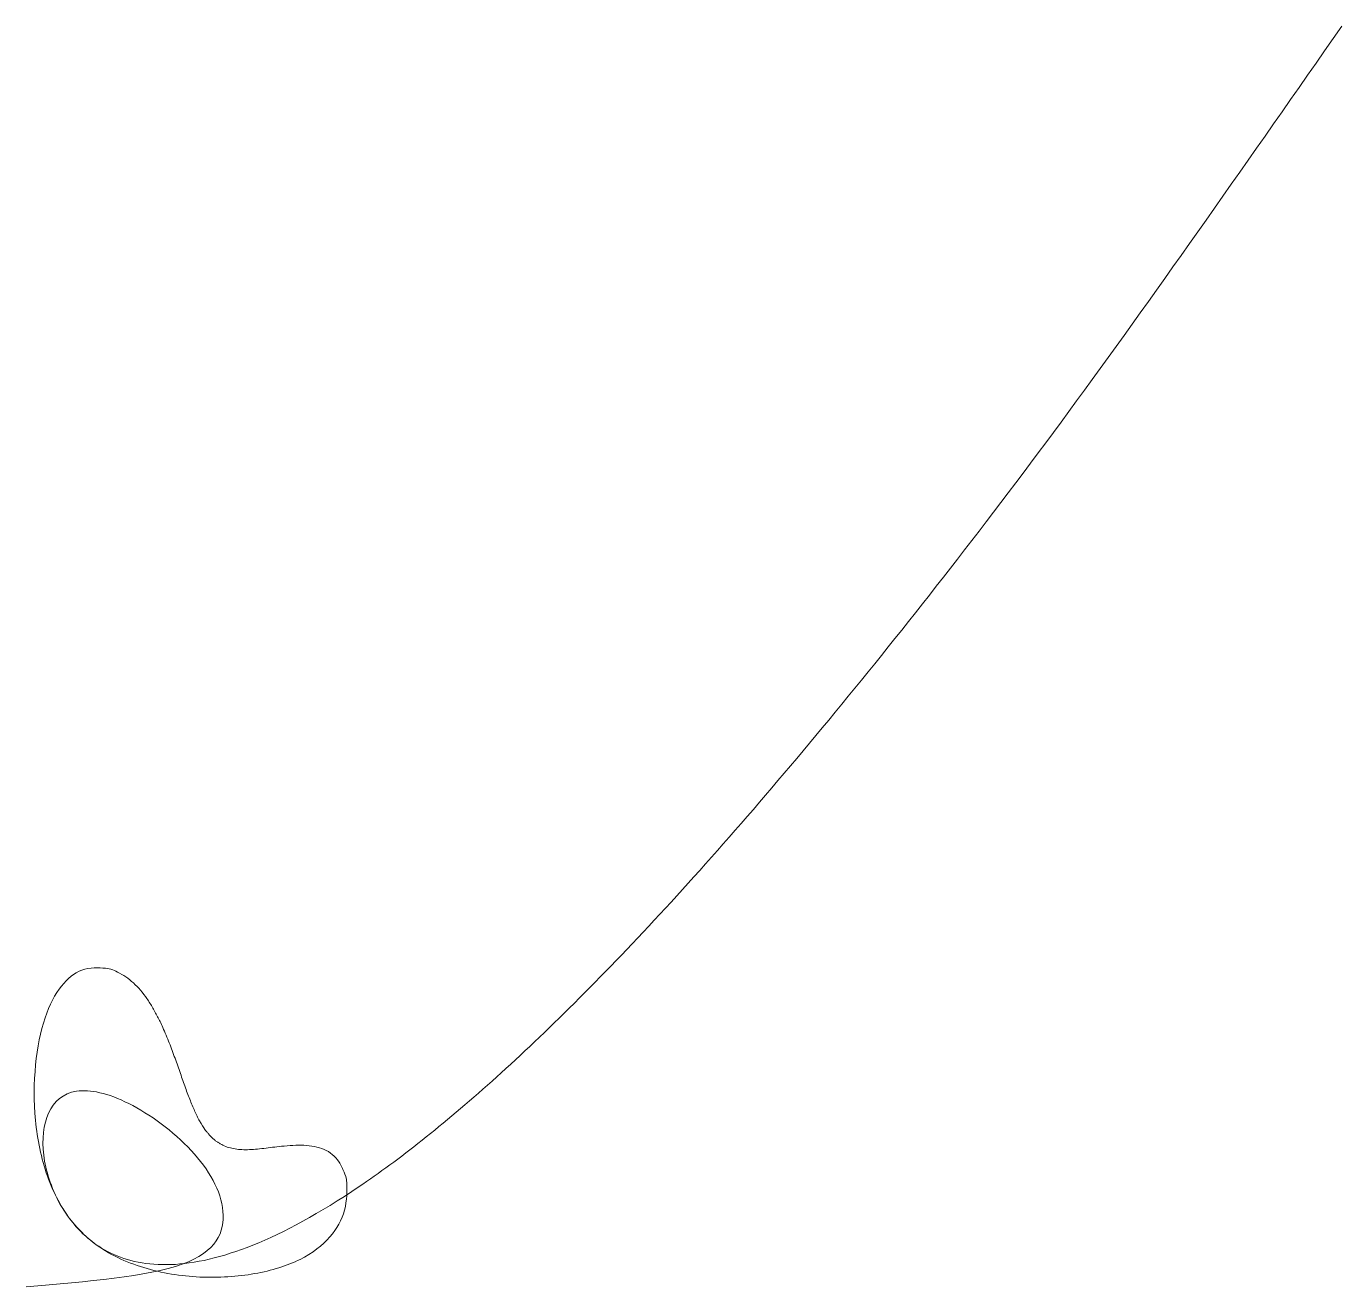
# Model space of a CAD drawing. Extents: x 35 to 355, y 885 to 1192.
import ezdxf

# ---------------------------------------------------------------- set-up
doc = ezdxf.new("R2010")
doc.units = 0
doc.layers.get('0').update_dxf_attribs({"lineweight": 9, "true_color": 0xffffff})
doc.layers.add('entities', color=7, linetype='Continuous', lineweight=13, true_color=0xffffff)

# ---------------------------------------------------------------- blocks, each defined once
blk = doc.blocks.new('spline_cp_3deg_closed')
blk.add_open_spline([(10, 90), (10, 10), (90, 10), (90, 50), (60, 40), (50, 50), (40, 90), (10, 90), (10, 10), (90, 10)], degree=3, knots=[-2, -2, -1, 0, 1, 2, 3, 4, 5, 6, 7, 8, 9, 9])

msp = doc.modelspace()

# ---------------------------------------------------------------- block references
at = {"layer": 'entities'}
msp.add_blockref('spline_cp_3deg_closed', (25, 875), dxfattribs=at)

doc.saveas('drawing.dxf')
